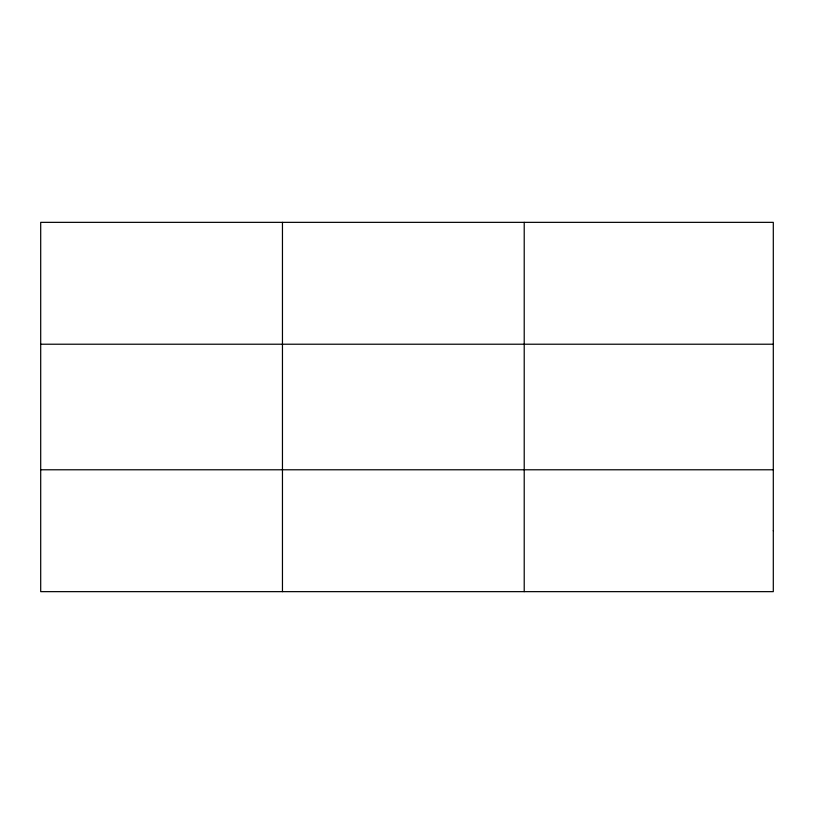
<?xml version="1.0" encoding="UTF-8"?>
<svg xmlns="http://www.w3.org/2000/svg" width="814" height="814" viewBox="0 0 814 814"><rect width="100%" height="100%" fill="white"/><g stroke="black" fill="none" stroke-linecap="round" stroke-linejoin="round"><path stroke-width="1.22" d="M282.458 222.354L282.458 591.646M524.216 222.354L524.216 591.646M40.7 344.22L773.3 344.22M40.7 469.78L773.3 469.78M773.3 530.718L773.3 591.646L40.7 591.646L40.7 222.354L773.3 222.354L773.3 530.718"/></g></svg>
